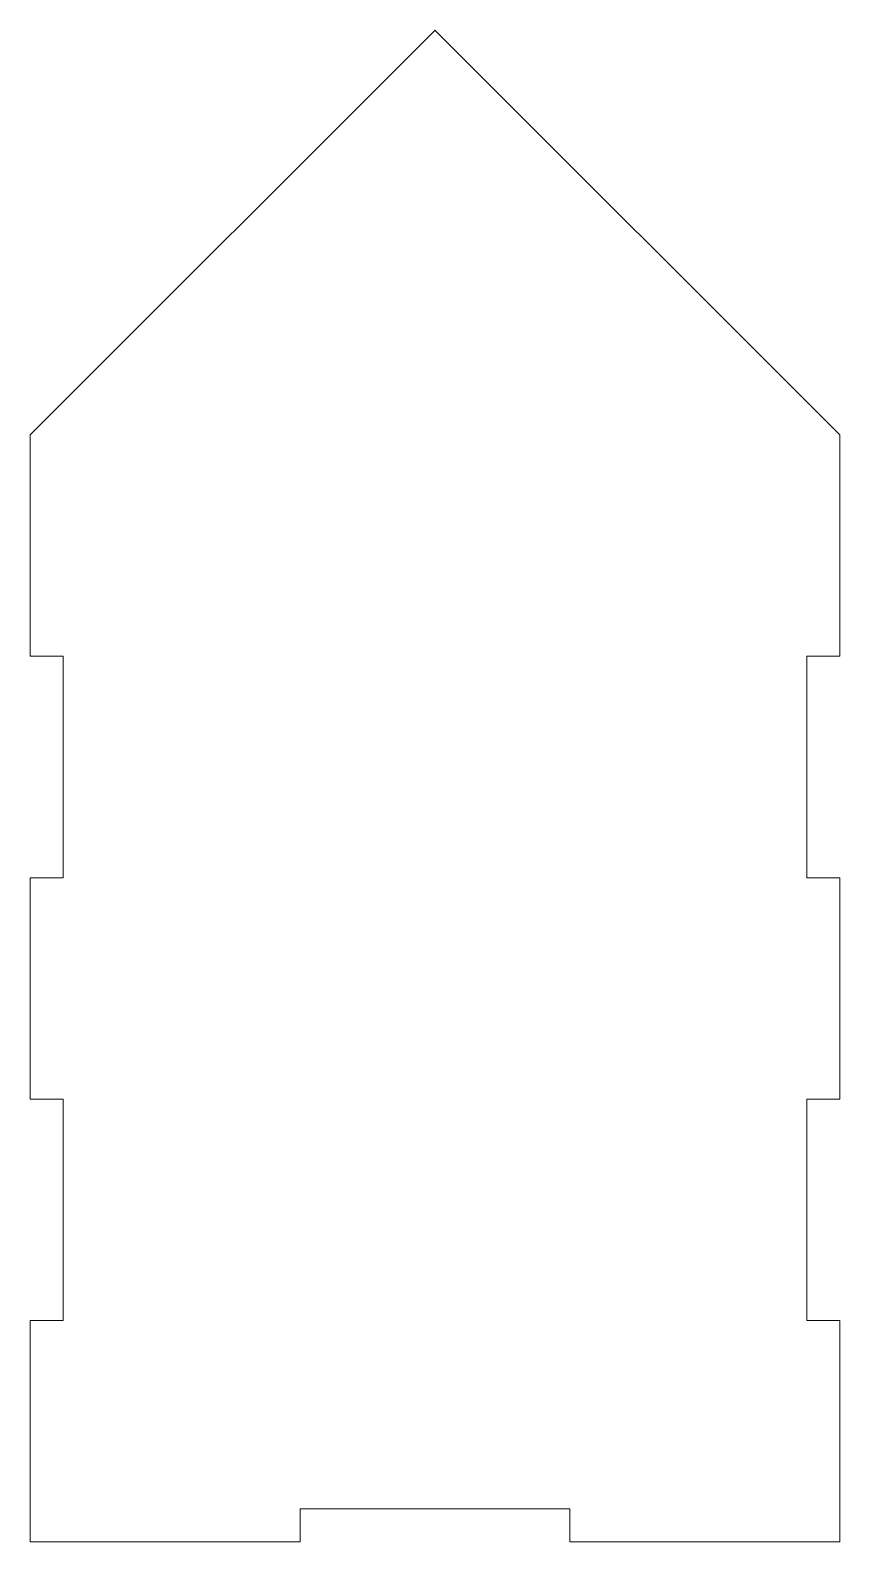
# Model space of a CAD drawing. Header units: millimetres. Extents: x -242 to 191, y -141 to 144.
# Drawn here: x -11.8 to 86.2, y -38.8 to 144.2 of the extents above; entities that cross this region are included whole.
import ezdxf

# ---------------------------------------------------------------- set-up
doc = ezdxf.new("R2010")
doc.units = ezdxf.units.MM
doc.header["$MEASUREMENT"] = 0
doc.layers.add('layer 1', color=7, linetype='Continuous')

msp = doc.modelspace()

# ---------------------------------------------------------------- linework, layer by layer
at = {"layer": 'layer 1', "color": 250, "lineweight": 20}
msp.add_open_spline([(37.1682, 144.1577), (37.1682, 144.1577), (-11.8318, 95.1577), (-11.8318, 95.1577), (-11.8318, 95.1577), (-11.8318, 95.1577), (-11.8318, 68.3577), (-11.8318, 68.3577), (-11.8318, 68.3577), (-11.8318, 68.3577), (-7.8318, 68.3577), (-7.8318, 68.3577), (-7.8318, 68.3577), (-7.8318, 68.3577), (-7.8318, 41.5577), (-7.8318, 41.5577), (-7.8318, 41.5577), (-7.8318, 41.5577), (-11.8318, 41.5577), (-11.8318, 41.5577), (-11.8318, 41.5577), (-11.8318, 41.5577), (-11.8318, 14.7577), (-11.8318, 14.7577), (-11.8318, 14.7577), (-11.8318, 14.7577), (-7.8318, 14.7577), (-7.8318, 14.7577), (-7.8318, 14.7577), (-7.8318, 14.7577), (-7.8318, -12.0423), (-7.8318, -12.0423), (-7.8318, -12.0423), (-7.8318, -12.0423), (-11.8318, -12.0423), (-11.8318, -12.0423), (-11.8318, -12.0423), (-11.8318, -12.0423), (-11.8318, -38.8423), (-11.8318, -38.8423), (-11.8318, -38.8423), (-11.8318, -38.8423), (20.8349, -38.8423), (20.8349, -38.8423), (20.8349, -38.8423), (20.8349, -38.8423), (20.8349, -34.8423), (20.8349, -34.8423), (20.8349, -34.8423), (20.8349, -34.8423), (53.5015, -34.8423), (53.5015, -34.8423), (53.5015, -34.8423), (53.5015, -34.8423), (53.5015, -38.8423), (53.5015, -38.8423), (53.5015, -38.8423), (53.5015, -38.8423), (86.1682, -38.8423), (86.1682, -38.8423), (86.1682, -38.8423), (86.1682, -38.8423), (86.1682, -12.0423), (86.1682, -12.0423), (86.1682, -12.0423), (86.1682, -12.0423), (82.1682, -12.0423), (82.1682, -12.0423), (82.1682, -12.0423), (82.1682, -12.0423), (82.1682, 14.7577), (82.1682, 14.7577), (82.1682, 14.7577), (82.1682, 14.7577), (86.1682, 14.7577), (86.1682, 14.7577), (86.1682, 14.7577), (86.1682, 14.7577), (86.1682, 41.5577), (86.1682, 41.5577), (86.1682, 41.5577), (86.1682, 41.5577), (82.1682, 41.5577), (82.1682, 41.5577), (82.1682, 41.5577), (82.1682, 41.5577), (82.1682, 68.3577), (82.1682, 68.3577), (82.1682, 68.3577), (82.1682, 68.3577), (86.1682, 68.3577), (86.1682, 68.3577), (86.1682, 68.3577), (86.1682, 68.3577), (86.1682, 95.1577), (86.1682, 95.1577), (86.1682, 95.1577), (86.1682, 95.1577), (37.1682, 144.1577), (37.1682, 144.1577)], degree=3, knots=[0, 0, 0, 0, 0.03846154, 0.03846154, 0.03846154, 0.03846154, 0.07692308, 0.07692308, 0.07692308, 0.07692308, 0.11538462, 0.11538462, 0.11538462, 0.11538462, 0.15384615, 0.15384615, 0.15384615, 0.15384615, 0.19230769, 0.19230769, 0.19230769, 0.19230769, 0.23076923, 0.23076923, 0.23076923, 0.23076923, 0.26923077, 0.26923077, 0.26923077, 0.26923077, 0.30769231, 0.30769231, 0.30769231, 0.30769231, 0.34615385, 0.34615385, 0.34615385, 0.34615385, 0.38461538, 0.38461538, 0.38461538, 0.38461538, 0.42307692, 0.42307692, 0.42307692, 0.42307692, 0.46153846, 0.46153846, 0.46153846, 0.46153846, 0.5, 0.5, 0.5, 0.5, 0.53846154, 0.53846154, 0.53846154, 0.53846154, 0.57692308, 0.57692308, 0.57692308, 0.57692308, 0.61538462, 0.61538462, 0.61538462, 0.61538462, 0.65384615, 0.65384615, 0.65384615, 0.65384615, 0.69230769, 0.69230769, 0.69230769, 0.69230769, 0.73076923, 0.73076923, 0.73076923, 0.73076923, 0.76923077, 0.76923077, 0.76923077, 0.76923077, 0.80769231, 0.80769231, 0.80769231, 0.80769231, 0.84615385, 0.84615385, 0.84615385, 0.84615385, 0.88461538, 0.88461538, 0.88461538, 0.88461538, 0.92307692, 0.92307692, 0.92307692, 0.92307692, 1, 1, 1, 1], dxfattribs=at)

doc.saveas('drawing.dxf')
